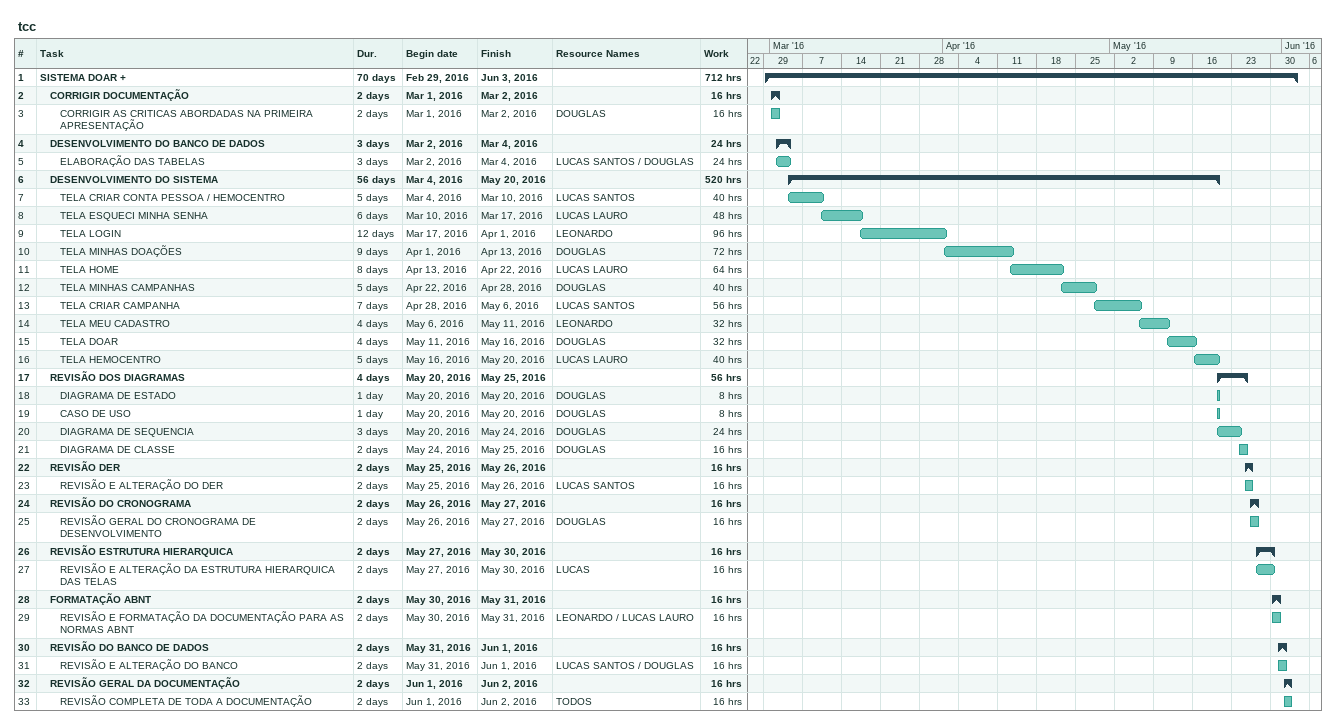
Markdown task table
tcc

| ID | Level | Task | Duration | Start | Finish | Resources | Work (h) |
|---|---|---|---|---|---|---|---|
| 1 | 1 | **SISTEMA DOAR +** | 70d | 2016-02-29 | 2016-06-03 |  | 712 |
| 2 | 2 | **CORRIGIR DOCUMENTAÇÃO** | 2d | 2016-03-01 | 2016-03-02 |  | 16 |
| 3 | 3 | CORRIGIR AS CRITICAS ABORDADAS NA PRIMEIRA APRESENTAÇÃO | 2d | 2016-03-01 | 2016-03-02 | DOUGLAS | 16 |
| 4 | 2 | **DESENVOLVIMENTO DO BANCO DE DADOS** | 3d | 2016-03-02 | 2016-03-04 |  | 24 |
| 5 | 3 | ELABORAÇÃO DAS TABELAS | 3d | 2016-03-02 | 2016-03-04 | LUCAS SANTOS / DOUGLAS | 24 |
| 6 | 2 | **DESENVOLVIMENTO DO SISTEMA** | 56d | 2016-03-04 | 2016-05-20 |  | 520 |
| 7 | 3 | TELA CRIAR CONTA PESSOA / HEMOCENTRO | 5d | 2016-03-04 | 2016-03-10 | LUCAS SANTOS | 40 |
| 8 | 3 | TELA ESQUECI MINHA SENHA | 6d | 2016-03-10 | 2016-03-17 | LUCAS LAURO | 48 |
| 9 | 3 | TELA LOGIN | 12d | 2016-03-17 | 2016-04-01 | LEONARDO | 96 |
| 10 | 3 | TELA MINHAS DOAÇÕES | 9d | 2016-04-01 | 2016-04-13 | DOUGLAS | 72 |
| 11 | 3 | TELA HOME | 8d | 2016-04-13 | 2016-04-22 | LUCAS LAURO | 64 |
| 12 | 3 | TELA MINHAS CAMPANHAS | 5d | 2016-04-22 | 2016-04-28 | DOUGLAS | 40 |
| 13 | 3 | TELA CRIAR CAMPANHA | 7d | 2016-04-28 | 2016-05-06 | LUCAS SANTOS | 56 |
| 14 | 3 | TELA MEU CADASTRO | 4d | 2016-05-06 | 2016-05-11 | LEONARDO | 32 |
| 15 | 3 | TELA DOAR | 4d | 2016-05-11 | 2016-05-16 | DOUGLAS | 32 |
| 16 | 3 | TELA HEMOCENTRO | 5d | 2016-05-16 | 2016-05-20 | LUCAS LAURO | 40 |
| 17 | 2 | **REVISÃO DOS DIAGRAMAS** | 4d | 2016-05-20 | 2016-05-25 |  | 56 |
| 18 | 3 | DIAGRAMA DE ESTADO | 1d | 2016-05-20 | 2016-05-20 | DOUGLAS | 8 |
| 19 | 3 | CASO DE USO | 1d | 2016-05-20 | 2016-05-20 | DOUGLAS | 8 |
| 20 | 3 | DIAGRAMA DE SEQUENCIA | 3d | 2016-05-20 | 2016-05-24 | DOUGLAS | 24 |
| 21 | 3 | DIAGRAMA DE CLASSE | 2d | 2016-05-24 | 2016-05-25 | DOUGLAS | 16 |
| 22 | 2 | **REVISÃO DER** | 2d | 2016-05-25 | 2016-05-26 |  | 16 |
| 23 | 3 | REVISÃO E ALTERAÇÃO DO DER | 2d | 2016-05-25 | 2016-05-26 | LUCAS SANTOS | 16 |
| 24 | 2 | **REVISÃO DO CRONOGRAMA** | 2d | 2016-05-26 | 2016-05-27 |  | 16 |
| 25 | 3 | REVISÃO GERAL DO CRONOGRAMA DE DESENVOLVIMENTO | 2d | 2016-05-26 | 2016-05-27 | DOUGLAS | 16 |
| 26 | 2 | **REVISÃO ESTRUTURA HIERARQUICA** | 2d | 2016-05-27 | 2016-05-30 |  | 16 |
| 27 | 3 | REVISÃO E ALTERAÇÃO DA ESTRUTURA HIERARQUICA DAS TELAS | 2d | 2016-05-27 | 2016-05-30 | LUCAS | 16 |
| 28 | 2 | **FORMATAÇÃO ABNT** | 2d | 2016-05-30 | 2016-05-31 |  | 16 |
| 29 | 3 | REVISÃO E FORMATAÇÃO DA DOCUMENTAÇÃO PARA AS NORMAS ABNT | 2d | 2016-05-30 | 2016-05-31 | LEONARDO / LUCAS LAURO | 16 |
| 30 | 2 | **REVISÃO DO BANCO DE DADOS** | 2d | 2016-05-31 | 2016-06-01 |  | 16 |
| 31 | 3 | REVISÃO E ALTERAÇÃO DO BANCO | 2d | 2016-05-31 | 2016-06-01 | LUCAS SANTOS / DOUGLAS | 16 |
| 32 | 2 | **REVISÃO GERAL DA DOCUMENTAÇÃO** | 2d | 2016-06-01 | 2016-06-02 |  | 16 |
| 33 | 3 | REVISÃO COMPLETA DE TODA A DOCUMENTAÇÃO | 2d | 2016-06-01 | 2016-06-02 | TODOS | 16 |
